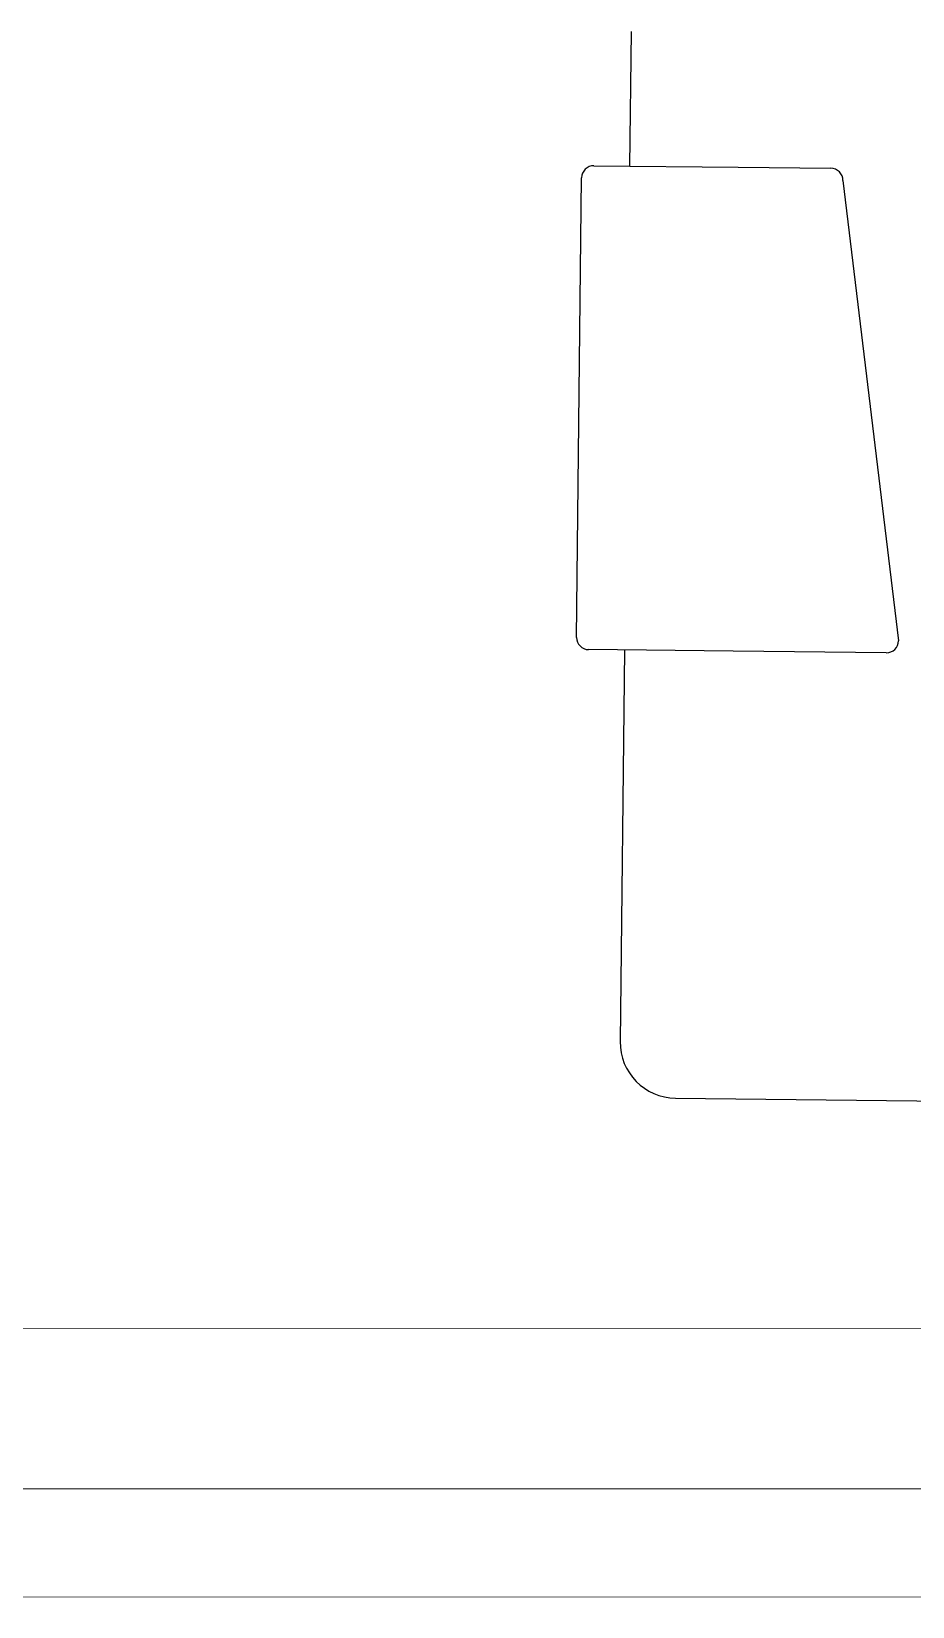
# Model space of a CAD drawing. Header units: inches. Extents: x 164.3 to 247.9, y 15.6 to 56.7.
# Drawn here: x 220.099 to 220.592, y 26.05 to 26.931 of the extents above; entities that cross this region are included whole.
import ezdxf

# ---------------------------------------------------------------- set-up
doc = ezdxf.new("R2010")
doc.units = ezdxf.units.IN
doc.header["$MEASUREMENT"] = 0
doc.layers.get('0').update_dxf_attribs({"lineweight": 0})
doc.layers.add('WALL 1 100', color=250, linetype='Continuous', lineweight=9)
doc.layers.add('провода', color=1, linetype='Continuous', lineweight=5)

msp = doc.modelspace()

# ---------------------------------------------------------------- linework, layer by layer
at = {"color": 7, "linetype": 'ByBlock', "lineweight": -2}
for p, q in [((220.43453, 26.93131), (220.43372, 26.85601)), ((220.41373, 26.85622), (220.49447, 26.85535)), ((220.49447, 26.85535), (220.54629, 26.85479)), ((220.40411, 26.59238), (220.40689, 26.84953)), ((220.55299, 26.84795), (220.58405, 26.59044)), ((220.49154, 26.58467), (220.4108, 26.58554)), ((220.43079, 26.58532), (220.42842, 26.36634)), ((220.5772, 26.58374), (220.49154, 26.58467)), ((220.45947, 26.33462), (220.91309, 26.32971))]:
    msp.add_line(p, q, dxfattribs=at)
for centre, radius, start, end in [((220.41366, 26.84946), 0.00677, 89.38083, 179.38083), ((220.54623, 26.84803), 0.00676, 359.31731, 89.44435), ((220.41088, 26.59231), 0.00677, 179.38083, 269.38083), ((220.57728, 26.59051), 0.00677, 269.38083, 359.38083), ((220.45981, 26.366), 0.03139, 179.38083, 269.38083)]:
    msp.add_arc(centre, radius, start, end, dxfattribs=at)
at = {"layer": 'WALL 1 100', "color": 0}
for p, q in [((208.26999, 26.20028), (227.16894, 26.20887)), ((208.11999, 26.05028), (227.17, 26.05853))]:
    msp.add_line(p, q, dxfattribs=at)
at = {"layer": 'провода', "color": 1}
msp.add_line((221.20215, 26.1163), (208.17838, 26.11324), dxfattribs=at)

doc.saveas('drawing.dxf')
